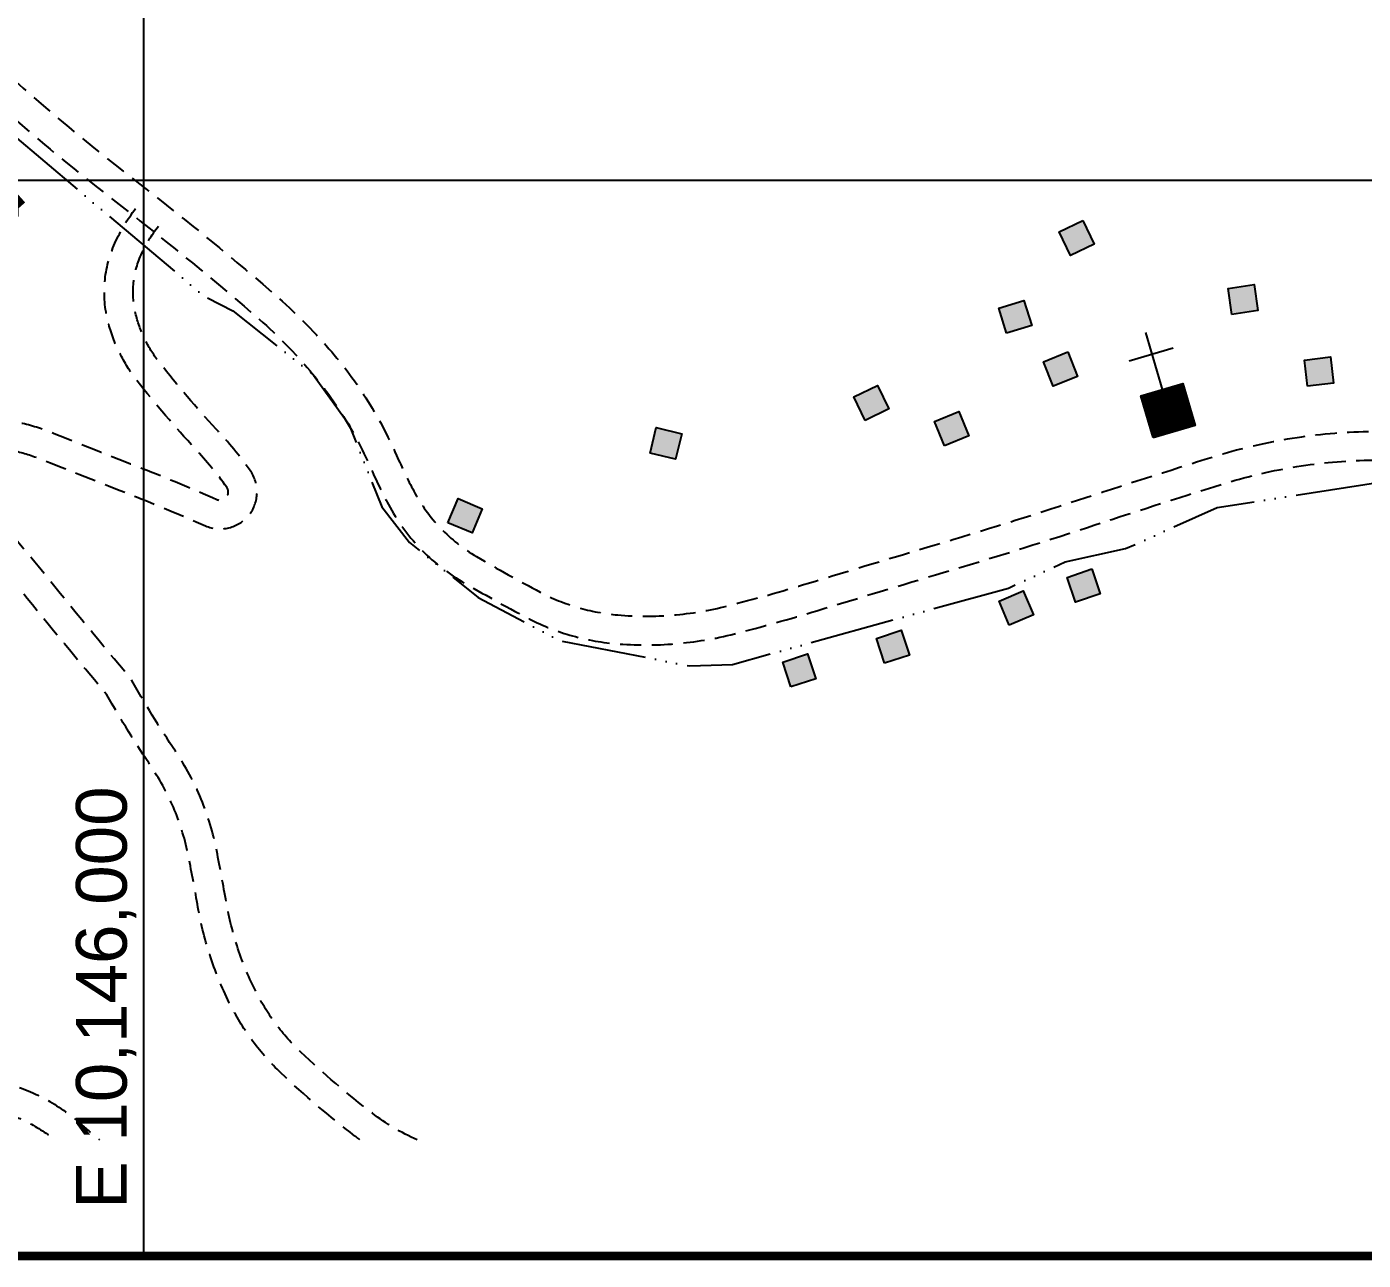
# Model space of a CAD drawing. Header units: inches. Extents: x 10131215 to 10153225, y 3476725 to 3491422.
# Drawn here: x 10145862 to 10147440, y 3476725 to 3478181 of the extents above; entities that cross this region are included whole.
import ezdxf
from ezdxf.enums import TextEntityAlignment as Align

# ---------------------------------------------------------------- set-up
doc = ezdxf.new("R2010")
doc.units = ezdxf.units.IN
doc.header["$LTSCALE"] = 100
doc.header["$MEASUREMENT"] = 0
for name, pattern in [('CENTER', [2, 1.25, -0.25, 0.25, -0.25]), ('DASHED2', [0.375, 0.25, -0.125]), ('STREAM', [1.5, 1, -0.125, 0, -0.125, 0, -0.125, 0, -0.125])]:
    doc.linetypes.add(name, pattern=pattern)
doc.layers.get('0').update_dxf_attribs({"color": 60, "linetype": 'CONTINUOUS'})
for name, color, linetype in [('BUILDINGS', 7, 'CONTINUOUS'), ('GRID COORDINATES-VA SOUTH NAD27', 252, 'CONTINUOUS'), ('PROPERTY LINES-MINERAL', 1, 'CENTER'), ('ROADS', 34, 'DASHED2'), ('TITLE BLOCK-LEGEND-BORDER', 7, 'CONTINUOUS'), ('WATER-SURFACE', 140, 'STREAM')]:
    doc.layers.add(name, color=color, linetype=linetype)
doc.styles.add('GRIDLINE LABEL', font='ARIAL.TTF', dxfattribs={"height": 60})

# ---------------------------------------------------------------- blocks, each defined once
blk = doc.blocks.new('*X73')
at = {"color": 0}
for p, q in [((47489.7, 45184.6), (47541.3, 45184.6)), ((47489.7, 45184.3), (47541.3, 45184.3)), ((47489.7, 45184.1), (47541.3, 45184.1)), ((47489.7, 45183.9), (47541.3, 45183.9)), ((47489.7, 45183.7), (47541.3, 45183.7)), ((47489.7, 45183.5), (47541.3, 45183.5)), ((47489.7, 45183.3), (47541.3, 45183.3)), ((47489.7, 45183.1), (47541.3, 45183.1)), ((47489.7, 45182.9), (47541.3, 45182.9)), ((47489.7, 45182.7), (47541.3, 45182.7)), ((47489.7, 45182.5), (47541.3, 45182.5)), ((47489.7, 45182.3), (47541.3, 45182.3)), ((47489.7, 45182.1), (47541.3, 45182.1)), ((47489.7, 45181.9), (47541.3, 45181.9)), ((47489.7, 45181.7), (47541.3, 45181.7)), ((47489.7, 45181.5), (47541.3, 45181.5)), ((47489.7, 45181.2), (47541.3, 45181.2)), ((47489.7, 45181), (47541.3, 45181)), ((47489.7, 45180.8), (47541.3, 45180.8)), ((47489.7, 45180.6), (47541.3, 45180.6)), ((47489.7, 45180.4), (47541.3, 45180.4)), ((47489.7, 45180.2), (47541.3, 45180.2)), ((47489.7, 45180), (47541.3, 45180)), ((47489.7, 45179.8), (47541.3, 45179.8)), ((47489.7, 45179.6), (47541.3, 45179.6)), ((47489.7, 45179.4), (47541.3, 45179.4)), ((47489.7, 45179.2), (47541.3, 45179.2)), ((47489.7, 45179), (47541.3, 45179)), ((47489.7, 45178.8), (47541.3, 45178.8)), ((47489.7, 45178.6), (47541.3, 45178.6)), ((47489.7, 45178.4), (47541.3, 45178.4)), ((47489.7, 45178.1), (47541.3, 45178.1)), ((47489.7, 45177.9), (47541.3, 45177.9)), ((47489.7, 45177.7), (47541.3, 45177.7)), ((47489.7, 45177.5), (47541.3, 45177.5)), ((47489.7, 45177.3), (47541.3, 45177.3)), ((47489.7, 45177.1), (47541.3, 45177.1)), ((47489.7, 45176.9), (47541.3, 45176.9)), ((47489.7, 45176.7), (47541.3, 45176.7)), ((47489.7, 45176.5), (47541.3, 45176.5)), ((47489.7, 45176.3), (47541.3, 45176.3)), ((47489.7, 45176.1), (47541.3, 45176.1)), ((47489.7, 45175.9), (47541.3, 45175.9)), ((47489.7, 45175.7), (47541.3, 45175.7)), ((47489.7, 45175.5), (47541.3, 45175.5)), ((47489.7, 45175.3), (47541.3, 45175.3)), ((47489.7, 45175.1), (47541.3, 45175.1)), ((47489.7, 45174.8), (47541.3, 45174.8)), ((47489.7, 45174.6), (47541.3, 45174.6)), ((47489.7, 45174.4), (47541.3, 45174.4)), ((47489.7, 45174.2), (47541.3, 45174.2)), ((47489.7, 45174), (47541.3, 45174)), ((47489.7, 45173.8), (47541.3, 45173.8)), ((47489.7, 45173.6), (47541.3, 45173.6)), ((47489.7, 45173.4), (47541.3, 45173.4)), ((47489.7, 45173.2), (47541.3, 45173.2)), ((47489.7, 45173), (47541.3, 45173)), ((47489.7, 45172.8), (47541.3, 45172.8)), ((47489.7, 45172.6), (47541.3, 45172.6)), ((47489.7, 45172.4), (47541.3, 45172.4)), ((47489.7, 45172.2), (47541.3, 45172.2)), ((47489.7, 45172), (47541.3, 45172)), ((47489.7, 45171.7), (47541.3, 45171.7)), ((47489.7, 45171.5), (47541.3, 45171.5)), ((47489.7, 45171.3), (47541.3, 45171.3)), ((47489.7, 45171.1), (47541.3, 45171.1)), ((47489.7, 45170.9), (47541.3, 45170.9)), ((47489.7, 45170.7), (47541.3, 45170.7)), ((47489.7, 45170.5), (47541.3, 45170.5)), ((47489.7, 45170.3), (47541.3, 45170.3)), ((47489.7, 45170.1), (47541.3, 45170.1)), ((47489.7, 45169.9), (47541.3, 45169.9)), ((47489.7, 45169.7), (47541.3, 45169.7)), ((47489.7, 45169.5), (47541.3, 45169.5)), ((47489.7, 45169.3), (47541.3, 45169.3)), ((47489.7, 45169.1), (47541.3, 45169.1)), ((47489.7, 45168.9), (47541.3, 45168.9)), ((47489.7, 45168.7), (47541.3, 45168.7)), ((47489.7, 45168.4), (47541.3, 45168.4)), ((47489.7, 45168.2), (47541.3, 45168.2)), ((47489.7, 45168), (47541.3, 45168)), ((47489.7, 45167.8), (47541.3, 45167.8)), ((47489.7, 45167.6), (47541.3, 45167.6)), ((47489.7, 45167.4), (47541.3, 45167.4)), ((47489.7, 45167.2), (47541.3, 45167.2)), ((47489.7, 45167), (47541.3, 45167)), ((47489.7, 45166.8), (47541.3, 45166.8)), ((47489.7, 45166.6), (47541.3, 45166.6)), ((47489.7, 45166.4), (47541.3, 45166.4)), ((47489.7, 45166.2), (47541.3, 45166.2)), ((47489.7, 45166), (47541.3, 45166)), ((47489.7, 45165.8), (47541.3, 45165.8)), ((47489.7, 45165.6), (47541.3, 45165.6)), ((47489.7, 45165.3), (47541.3, 45165.3)), ((47489.7, 45165.1), (47541.3, 45165.1)), ((47489.7, 45164.9), (47541.3, 45164.9)), ((47489.7, 45164.7), (47541.3, 45164.7)), ((47489.7, 45164.5), (47541.3, 45164.5)), ((47489.7, 45164.3), (47541.3, 45164.3)), ((47489.7, 45164.1), (47541.3, 45164.1)), ((47489.7, 45163.9), (47541.3, 45163.9)), ((47489.7, 45163.7), (47541.3, 45163.7)), ((47489.7, 45163.5), (47541.3, 45163.5)), ((47489.7, 45163.3), (47541.3, 45163.3)), ((47489.7, 45163.1), (47541.3, 45163.1)), ((47489.7, 45162.9), (47541.3, 45162.9)), ((47489.7, 45162.7), (47541.3, 45162.7)), ((47489.7, 45162.5), (47541.3, 45162.5)), ((47489.7, 45162.2), (47541.3, 45162.2)), ((47489.7, 45162), (47541.3, 45162)), ((47489.7, 45161.8), (47541.3, 45161.8)), ((47489.7, 45161.6), (47541.3, 45161.6)), ((47489.7, 45161.4), (47541.3, 45161.4)), ((47489.7, 45161.2), (47541.3, 45161.2)), ((47489.7, 45161), (47541.3, 45161)), ((47489.7, 45160.8), (47541.3, 45160.8)), ((47489.7, 45160.6), (47541.3, 45160.6)), ((47489.7, 45160.4), (47541.3, 45160.4)), ((47489.7, 45160.2), (47541.3, 45160.2)), ((47489.7, 45160), (47541.3, 45160)), ((47489.7, 45159.8), (47541.3, 45159.8)), ((47489.7, 45159.6), (47541.3, 45159.6)), ((47489.7, 45159.4), (47541.3, 45159.4)), ((47489.7, 45159.2), (47541.3, 45159.2)), ((47489.7, 45158.9), (47541.3, 45158.9)), ((47489.7, 45158.7), (47541.3, 45158.7)), ((47489.7, 45158.5), (47541.3, 45158.5)), ((47489.7, 45158.3), (47541.3, 45158.3)), ((47489.7, 45158.1), (47541.3, 45158.1)), ((47489.7, 45157.9), (47541.3, 45157.9)), ((47489.7, 45157.7), (47541.3, 45157.7)), ((47489.7, 45157.5), (47541.3, 45157.5)), ((47489.7, 45157.3), (47541.3, 45157.3)), ((47489.7, 45157.1), (47541.3, 45157.1)), ((47489.7, 45156.9), (47541.3, 45156.9)), ((47489.7, 45156.7), (47541.3, 45156.7)), ((47489.7, 45156.5), (47541.3, 45156.5)), ((47489.7, 45156.3), (47541.3, 45156.3)), ((47489.7, 45156.1), (47541.3, 45156.1)), ((47489.7, 45155.8), (47541.3, 45155.8)), ((47489.7, 45155.6), (47541.3, 45155.6)), ((47489.7, 45155.4), (47541.3, 45155.4)), ((47489.7, 45155.2), (47541.3, 45155.2)), ((47489.7, 45155), (47541.3, 45155)), ((47489.7, 45154.8), (47541.3, 45154.8)), ((47489.7, 45154.6), (47541.3, 45154.6)), ((47489.7, 45154.4), (47541.3, 45154.4)), ((47489.7, 45154.2), (47541.3, 45154.2)), ((47489.7, 45154), (47541.3, 45154)), ((47489.7, 45153.8), (47541.3, 45153.8)), ((47489.7, 45153.6), (47541.3, 45153.6)), ((47489.7, 45153.4), (47541.3, 45153.4)), ((47489.7, 45153.2), (47541.3, 45153.2)), ((47489.7, 45153), (47541.3, 45153)), ((47489.7, 45152.7), (47541.3, 45152.7)), ((47489.7, 45152.5), (47541.3, 45152.5)), ((47489.7, 45152.3), (47541.3, 45152.3)), ((47489.7, 45152.1), (47541.3, 45152.1)), ((47489.7, 45151.9), (47541.3, 45151.9)), ((47489.7, 45151.7), (47541.3, 45151.7)), ((47489.7, 45151.5), (47541.3, 45151.5)), ((47489.7, 45151.3), (47541.3, 45151.3)), ((47489.7, 45151.1), (47541.3, 45151.1)), ((47489.7, 45150.9), (47541.3, 45150.9)), ((47489.7, 45150.7), (47541.3, 45150.7)), ((47489.7, 45150.5), (47541.3, 45150.5)), ((47489.7, 45150.3), (47541.3, 45150.3)), ((47489.7, 45150.1), (47541.3, 45150.1)), ((47489.7, 45149.9), (47541.3, 45149.9)), ((47489.7, 45149.7), (47541.3, 45149.7)), ((47489.7, 45149.4), (47541.3, 45149.4)), ((47489.7, 45149.2), (47541.3, 45149.2)), ((47489.7, 45149), (47541.3, 45149)), ((47489.7, 45148.8), (47541.3, 45148.8)), ((47489.7, 45148.6), (47541.3, 45148.6)), ((47489.7, 45148.4), (47541.3, 45148.4)), ((47489.7, 45148.2), (47541.3, 45148.2)), ((47489.7, 45148), (47541.3, 45148)), ((47489.7, 45147.8), (47541.3, 45147.8)), ((47489.7, 45147.6), (47541.3, 45147.6)), ((47489.7, 45147.4), (47541.3, 45147.4)), ((47489.7, 45147.2), (47541.3, 45147.2)), ((47489.7, 45147), (47541.3, 45147)), ((47489.7, 45146.8), (47541.3, 45146.8)), ((47489.7, 45146.6), (47541.3, 45146.6)), ((47489.7, 45146.3), (47541.3, 45146.3)), ((47489.7, 45146.1), (47541.3, 45146.1)), ((47489.7, 45145.9), (47541.3, 45145.9)), ((47489.7, 45145.7), (47541.3, 45145.7)), ((47489.7, 45145.5), (47541.3, 45145.5)), ((47489.7, 45145.3), (47541.3, 45145.3)), ((47489.7, 45145.1), (47541.3, 45145.1)), ((47489.7, 45144.9), (47541.3, 45144.9)), ((47489.7, 45144.7), (47541.3, 45144.7)), ((47489.7, 45144.5), (47541.3, 45144.5)), ((47489.7, 45144.3), (47541.3, 45144.3)), ((47489.7, 45144.1), (47541.3, 45144.1)), ((47489.7, 45143.9), (47541.3, 45143.9)), ((47489.7, 45143.7), (47541.3, 45143.7)), ((47489.7, 45143.5), (47541.3, 45143.5)), ((47489.7, 45143.3), (47541.3, 45143.3)), ((47489.7, 45143), (47541.3, 45143)), ((47489.7, 45142.8), (47541.3, 45142.8)), ((47489.7, 45142.6), (47541.3, 45142.6)), ((47489.7, 45142.4), (47541.3, 45142.4)), ((47489.7, 45142.2), (47541.3, 45142.2)), ((47489.7, 45142), (47541.3, 45142)), ((47489.7, 45141.8), (47541.3, 45141.8)), ((47489.7, 45141.6), (47541.3, 45141.6)), ((47489.7, 45141.4), (47541.3, 45141.4)), ((47489.7, 45141.2), (47541.3, 45141.2)), ((47489.7, 45141), (47541.3, 45141)), ((47489.7, 45140.8), (47541.3, 45140.8)), ((47489.7, 45140.6), (47541.3, 45140.6)), ((47489.7, 45140.4), (47541.3, 45140.4)), ((47489.7, 45140.2), (47541.3, 45140.2)), ((47489.7, 45139.9), (47541.3, 45139.9)), ((47489.7, 45139.7), (47541.3, 45139.7)), ((47489.7, 45139.5), (47541.3, 45139.5)), ((47489.7, 45139.3), (47541.3, 45139.3)), ((47489.7, 45139.1), (47541.3, 45139.1)), ((47489.7, 45138.9), (47541.3, 45138.9)), ((47489.7, 45138.7), (47541.3, 45138.7)), ((47489.7, 45138.5), (47541.3, 45138.5)), ((47489.7, 45138.3), (47541.3, 45138.3)), ((47489.7, 45138.1), (47541.3, 45138.1)), ((47489.7, 45137.9), (47541.3, 45137.9)), ((47489.7, 45137.7), (47541.3, 45137.7)), ((47489.7, 45137.5), (47541.3, 45137.5)), ((47489.7, 45137.3), (47541.3, 45137.3)), ((47489.7, 45137.1), (47541.3, 45137.1)), ((47489.7, 45136.8), (47541.3, 45136.8)), ((47489.7, 45136.6), (47541.3, 45136.6)), ((47489.7, 45136.4), (47541.3, 45136.4)), ((47489.7, 45136.2), (47541.3, 45136.2)), ((47489.7, 45136), (47541.3, 45136)), ((47489.7, 45135.8), (47541.3, 45135.8)), ((47489.7, 45135.6), (47541.3, 45135.6)), ((47489.7, 45135.4), (47541.3, 45135.4)), ((47489.7, 45135.2), (47541.3, 45135.2)), ((47489.7, 45135), (47541.3, 45135)), ((47489.7, 45134.8), (47541.3, 45134.8)), ((47489.7, 45134.6), (47541.3, 45134.6)), ((47489.7, 45134.4), (47541.3, 45134.4)), ((47489.7, 45134.2), (47541.3, 45134.2)), ((47489.7, 45134), (47541.3, 45134)), ((47489.7, 45133.8), (47541.3, 45133.8)), ((47489.7, 45133.5), (47541.3, 45133.5))]:
    blk.add_line(p, q, dxfattribs=at)

msp = doc.modelspace()

# ---------------------------------------------------------------- linework, layer by layer
at = {"layer": 'BUILDINGS'}
for p, q in [((10147210.3, 3477729), (10147183.6, 3477820.5)), ((10147163.7, 3477787), (10147215.6, 3477802.1))]:
    msp.add_line(p, q, dxfattribs=at)
for points in [[(10147109.1, 3477952.5), (10147122.3, 3477924.6), (10147094.4, 3477911.3), (10147081.1, 3477939.3)], [(10147285.2, 3477841.8), (10147280.7, 3477872.4), (10147311.3, 3477876.9), (10147315.8, 3477846.3)], [(10147019.1, 3477819.5), (10147009.9, 3477849), (10147039.4, 3477858.2), (10147048.7, 3477828.7)], [(10147091.3, 3477797.4), (10147102.8, 3477768.6), (10147074, 3477757.2), (10147062.6, 3477785.9)], [(10147374.4, 3477757.1), (10147370.7, 3477787.8), (10147401.5, 3477791.5), (10147405.1, 3477760.7)], [(10146852.1, 3477716.5), (10146838.5, 3477744.4), (10146866.4, 3477757.9), (10146879.9, 3477730.1)], [(10147192.2, 3477696.3), (10147177.7, 3477745.8), (10147227.3, 3477760.3), (10147241.7, 3477710.7)], [(10146945.8, 3477686.7), (10146934, 3477715.3), (10146962.6, 3477727.1), (10146974.4, 3477698.5)], [(10146598, 3477678.1), (10146605.3, 3477708.2), (10146635.4, 3477700.9), (10146628.1, 3477670.8)], [(10146359.2, 3477595.8), (10146371.2, 3477624.3), (10146399.7, 3477612.3), (10146387.7, 3477583.8)], [(10147119.7, 3477541.2), (10147129.6, 3477511.9), (10147100.3, 3477501.9), (10147090.4, 3477531.2)], [(10147022.2, 3477474.8), (10147010.1, 3477503.3), (10147038.6, 3477515.4), (10147050.7, 3477486.9)], [(10146874.8, 3477429.9), (10146865.3, 3477459.3), (10146894.7, 3477468.9), (10146904.3, 3477439.4)], [(10146764.3, 3477401.9), (10146754.6, 3477431.3), (10146784, 3477441), (10146793.7, 3477411.6)]]:
    msp.add_lwpolyline(points, close=True, dxfattribs=at)
for points in [[(10147122.3, 3477924.6), (10147094.4, 3477911.3), (10147109.1, 3477952.5), (10147081.1, 3477939.3)], [(10147280.7, 3477872.4), (10147311.3, 3477876.9), (10147285.2, 3477841.8), (10147315.8, 3477846.3)], [(10147009.9, 3477849), (10147039.4, 3477858.2), (10147019.1, 3477819.5), (10147048.7, 3477828.7)], [(10147102.8, 3477768.6), (10147074, 3477757.2), (10147091.3, 3477797.4), (10147062.6, 3477785.9)], [(10147370.7, 3477787.8), (10147401.5, 3477791.5), (10147374.4, 3477757.1), (10147405.1, 3477760.7)], [(10146838.5, 3477744.4), (10146866.4, 3477757.9), (10146852.1, 3477716.5), (10146879.9, 3477730.1)], [(10146934, 3477715.3), (10146962.6, 3477727.1), (10146945.8, 3477686.7), (10146974.4, 3477698.5)], [(10146605.3, 3477708.2), (10146635.4, 3477700.9), (10146598, 3477678.1), (10146628.1, 3477670.8)], [(10146371.2, 3477624.3), (10146399.7, 3477612.3), (10146359.2, 3477595.8), (10146387.7, 3477583.8)], [(10147129.6, 3477511.9), (10147100.3, 3477501.9), (10147119.7, 3477541.2), (10147090.4, 3477531.2)], [(10147010.1, 3477503.3), (10147038.6, 3477515.4), (10147022.2, 3477474.8), (10147050.7, 3477486.9)], [(10146865.3, 3477459.3), (10146894.7, 3477468.9), (10146874.8, 3477429.9), (10146904.3, 3477439.4)], [(10146754.6, 3477431.3), (10146784, 3477441), (10146764.3, 3477401.9), (10146793.7, 3477411.6)]]:
    msp.add_solid(points, dxfattribs=at)
at = {"layer": 'GRID COORDINATES-VA SOUTH NAD27'}
for p, q in [((10146000, 3476730), (10146000, 3490730)), ((10150000, 3478000), (10131220, 3478000))]:
    msp.add_line(p, q, dxfattribs=at)
at = {"layer": 'PROPERTY LINES-MINERAL', "const_width": 20}
for points in [[(10145852.5, 3477967.3), (10145477.2, 3478389.8), (10145524.1, 3478706.3), (10145289.6, 3479034.6), (10145840.8, 3479480), (10148022.2, 3482000.3), (10147875.8, 3483547), (10148796.5, 3485897.3), (10149467.1, 3485637.7), (10150064.7, 3487307.4), (10148434.5, 3489312), (10147050.6, 3488960.3), (10144259.3, 3488972), (10142693.6, 3487741), (10142154.1, 3487776.2), (10140301, 3489311.8), (10137154.3, 3489311.8)], [(10145852.5, 3477967.3), (10138597.7, 3477967.3)]]:
    msp.add_lwpolyline(points, dxfattribs=at)
at = {"layer": 'ROADS', "flags": 128}
for points in [[(10145024.4, 3479372.9, -0.009114), (10145197.1, 3479234.2, 0.005758), (10145358.6, 3479102.6, -0.03193), (10145478, 3478994.6, -0.068649), (10145580.8, 3478854.8, -0.17441), (10145609.5, 3478668.3, -0.006132), (10145586.8, 3478559.1, 0.030599), (10145574.7, 3478482.4, 0.122557), (10145589.2, 3478385.5, 0.082961), (10145622.3, 3478332.6, 0.026035), (10145712.8, 3478240.2, 0.003068), (10145840.2, 3478124.4, 0.018286), (10145984.9, 3478003.8, -0.012722), (10146150.8, 3477868.6, -0.033939), (10146215.6, 3477804.9, -0.078539), (10146298.7, 3477675, 0.018706), (10146319, 3477633.1, 0.13886), (10146393, 3477555.8, 0.011527), (10146468.1, 3477513.9, 0.100299), (10146559.9, 3477486.9, 0.083875), (10146689.1, 3477497.5, 0.01176), (10146785.2, 3477524.5, -0.001774), (10146934.6, 3477569.6, 0.007086), (10147102.6, 3477622.3, -0.003765), (10147263.6, 3477673.9, -0.06865), (10147440.3, 3477703.4, -0.022189), (10147608.6, 3477700.7, -0.091041), (10147754, 3477664.8, -0.035817), (10147867.9, 3477603.3, -0.045864), (10147934.4, 3477551.8, -0.045864)], [(10145000, 3479348.8, -0.009305), (10145175.4, 3479208.1, 0.005758), (10145337.5, 3479076, -0.03193), (10145453.6, 3478970.9, -0.068649), (10145551, 3478838.5, -0.17441), (10145576.1, 3478674.9, -0.006132), (10145553.6, 3478566.4, 0.030599), (10145540.9, 3478485.7, 0.122557), (10145557.9, 3478372.5, 0.082961), (10145596.8, 3478310.1, 0.026035), (10145689.8, 3478215.2, 0.003068), (10145817.5, 3478099.1, 0.018286), (10145964.1, 3477976.9, -0.012722), (10146128.7, 3477842.8, -0.033939), (10146190.2, 3477782.3, -0.078539), (10146267.6, 3477661.3, 0.018706), (10146289, 3477617.2, 0.13886), (10146375.8, 3477526.5, 0.011527), (10146452.3, 3477483.8, 0.100299), (10146557.1, 3477453, 0.083875), (10146697.5, 3477464.6, 0.01176), (10146795.1, 3477491.9, -0.001774), (10146944.3, 3477537, 0.007086), (10147113.3, 3477589.9, -0.003765), (10147273.7, 3477641.4, -0.06865), (10147441.3, 3477669.5, -0.022189), (10147606.6, 3477666.8, -0.091041), (10147740.1, 3477633.8, -0.035817), (10147849.7, 3477574.6, -0.045864), (10147911.2, 3477526.9, 2.136755)], [(10145142.6, 3478039.1), (10145209.8, 3477946.6, -0.043171), (10145309.5, 3477780.8, 0.033061), (10145442.7, 3477549, 0.03881), (10145589.1, 3477362.2, -0.014248), (10145618.2, 3477328.7, -0.200854), (10145638.3, 3477261.3, -0.124569), (10145587, 3477122.7, -0.099855), (10145509.8, 3477047.9, 0.234874), (10145446.5, 3476942.1, 0.018499), (10145445.3, 3476913.6, 0.437898), (10145458.2, 3476901.7, 0.006224), (10145546, 3476909.5, 0.023719), (10145735.4, 3476937.8, -0.23451), (10145925.4, 3476886.2, 0.012857), (10145947.8, 3476867.3, 0.012857)], [(10145120.8, 3478011.3), (10145182.3, 3477926.6, -0.043171), (10145279, 3477765.8, 0.033061), (10145414.4, 3477530.1, 0.03881), (10145564.1, 3477339.2, -0.014248), (10145591.9, 3477307.2, -0.200854), (10145604.5, 3477264.9, -0.124569), (10145559, 3477142, -0.099855), (10145491.4, 3477076.5, 0.234874), (10145412.6, 3476944.8, 0.018499), (10145411.4, 3476913.8, 0.437898), (10145460.8, 3476867.8, 0.006224), (10145549.4, 3476875.6, 0.023719), (10145742, 3476904.4, -0.220221), (10145895, 3476867.3, -0.220221)], [(10146255.2, 3476867.3, -0.006181), (10146249.3, 3476871.7, -0.026317), (10146162.1, 3476946.1, -0.085601), (10146102.8, 3477025.6, -0.074568), (10146064.1, 3477141.8, 0.005334), (10146052.9, 3477201.9, 0.099695), (10146009.4, 3477306.9, -0.019012), (10145956.4, 3477392.7, -0.005163), (10145856.1, 3477514.1, 0.011482), (10145796.9, 3477584, -0.156699), (10145761.6, 3477664, -0.443106), (10145810.1, 3477718.4, -0.096038), (10145887.4, 3477703.9, -0.000062), (10145998.4, 3477660, -0.00888), (10146086.5, 3477623.3, 0.763116), (10146098.1, 3477637.7, 0.031455), (10146060.9, 3477683, -0.02172), (10145992, 3477763.6, -0.103175), (10145958, 3477832.7, -0.171192), (10145966, 3477926, -0.057735), (10145990.4, 3477966.7)], [(10146322.8, 3476867.3, -0.05923), (10146270, 3476898.6, -0.026317), (10146185.5, 3476970.8, -0.085601), (10146133.1, 3477041, -0.074568), (10146097.5, 3477147.7, 0.005334), (10146086.2, 3477208.4, 0.099695), (10146037.6, 3477325.9, -0.019621), (10145984.4, 3477412.2, -0.005268), (10145882.5, 3477535.5, 0.011482), (10145822.3, 3477606.6, -0.156699), (10145795.4, 3477667.5, -0.443106), (10145810.4, 3477684.4, -0.096038), (10145874.9, 3477672.3, -0.000062), (10145986, 3477628.4, -0.00888), (10146072.9, 3477592.2, 0.763116), (10146125.6, 3477657.6, 0.031455), (10146085.7, 3477706.2, -0.02172), (10146018.8, 3477784.6, -0.103175), (10145990.8, 3477841.2, -0.171192), (10145996.9, 3477911.9, -0.057735), (10146017.3, 3477945.9)]]:
    msp.add_lwpolyline(points, format="xyb", dxfattribs=at)
at = {"layer": 'TITLE BLOCK-LEGEND-BORDER', "const_width": 10}
msp.add_lwpolyline([(10131220, 3476730), (10131220, 3490730), (10153220, 3490730), (10153220, 3476730)], close=True, dxfattribs=at)
at = {"layer": 'WATER-SURFACE', "flags": 128}
msp.add_lwpolyline([(10137411.8, 3483426.8), (10137474.5, 3482981.9), (10137579.1, 3482649.7), (10137590.8, 3482433.4), (10137587.5, 3482378.5), (10137600, 3482337.7), (10137604.6, 3482332.4), (10137617.5, 3482296.5), (10137617.1, 3482291.5), (10137639.3, 3482245), (10137644, 3482239.7), (10137722.6, 3482134.6), (10137983.1, 3481973.1), (10138087.3, 3481876.4), (10138160.3, 3481841.8), (10138249.1, 3481821.3), (10138395.3, 3481837.3), (10138493.8, 3481891.3), (10138555.2, 3481912.5), (10138623.1, 3481958.4), (10138695.4, 3481994), (10138870.3, 3482068.4), (10138926.1, 3482080), (10138976, 3482076.9), (10139063.9, 3482041.3), (10139219.2, 3481961.5), (10139356.8, 3481917.9), (10139376.1, 3481906.7), (10139418.2, 3481859), (10139427, 3481838.4), (10139459.7, 3481801.3), (10139541.7, 3481751.1), (10139620.3, 3481726.2), (10139710.1, 3481720.6), (10139779, 3481701.3), (10139838.9, 3481697.6), (10139957.4, 3481670.2), (10140057.2, 3481664), (10140147.9, 3481673.4), (10140255.7, 3481716.8), (10140382.3, 3481739), (10140507, 3481731.3), (10140665.4, 3481701.4), (10140904.5, 3481681.5), (10141032, 3481718.7), (10141117.7, 3481728.4), (10141417, 3481790), (10141568.2, 3481805.7), (10141702.9, 3481797.4), (10141845.7, 3481758.4), (10141927.1, 3481698.3), (10142014.4, 3481652.7), (10142039.5, 3481635), (10142100.5, 3481587.3), (10142173.8, 3481557.7), (10142342.5, 3481452), (10142440.1, 3481410.8), (10142516.5, 3481351), (10142634.8, 3481238.4), (10142726.2, 3481177.6), (10142805.4, 3481082.5), (10142886.5, 3481017.3), (10142974.1, 3480976.8), (10143067.4, 3480946), (10143130.4, 3480912), (10143244.5, 3480814.7), (10143315, 3480740.2), (10143444.5, 3480647), (10143507.8, 3480618), (10143607.3, 3480600.6), (10143931.2, 3480501.5), (10143941.2, 3480500.9), (10144061.6, 3480423.3), (10144127.7, 3480359), (10144225.3, 3480317.9), (10144309.8, 3480227.4), (10144429.3, 3480134.8), (10144512.6, 3480024.4), (10144565.9, 3479996.1), (10144630.2, 3479982.1), (10144707.5, 3479937.2), (10144750.2, 3479899.5), (10144815.7, 3479825.2), (10144866, 3479747), (10144891.3, 3479670.2), (10144907.9, 3479453.7), (10145022.7, 3479286.2), (10145032.4, 3479280.6), (10145115.1, 3479240.4), (10145152.8, 3479203), (10145200.8, 3479170), (10145280.7, 3479084.8), (10145298.5, 3479048.7), (10145331.2, 3479011.5), (10145407, 3478941.7), (10145450.4, 3478914), (10145478.4, 3478882.1), (10145541.2, 3478763), (10145557.7, 3478706.9), (10145525.5, 3478428.2), (10145537.3, 3478377.4), (10145559.8, 3478335.9), (10145690.8, 3478187.5), (10145742.6, 3478134.2), (10145757.2, 3478128.2), (10146071.3, 3477863.2), (10146105.3, 3477846.1), (10146200.7, 3477770), (10146242.2, 3477712.3), (10146281.2, 3477614.7), (10146313.7, 3477572.6), (10146394.8, 3477507.4), (10146491.8, 3477456.3), (10146645.1, 3477426.7), (10146695.3, 3477428.6), (10147021.4, 3477518.7), (10147088.4, 3477549.6), (10147159.4, 3477565.2), (10147267.6, 3477613.6), (10147474.9, 3477645.9), (10147614.2, 3477632.2), (10147639.5, 3477635.7), (10147676.3, 3477663.4), (10147683.1, 3477693.1), (10147699.3, 3477712.1), (10147764.1, 3477708.1), (10147808.7, 3477700.3), (10147940.6, 3477647), (10147988.3, 3477609), (10148063.2, 3477524.2), (10148091.9, 3477502.4), (10148363.5, 3477360.2), (10148429.9, 3477301), (10148458.3, 3477274.2), (10148484.5, 3477212.4), (10148490.5, 3477146.9), (10148539.4, 3477048.7), (10148567.9, 3476941.7), (10148570.4, 3476901.4), (10148578, 3476867.3)], dxfattribs=at)

# ---------------------------------------------------------------- block references
at = {"layer": 'BUILDINGS', "xscale": 1.000028516851045, "yscale": 1.000028516851045, "zscale": 1.000028516851045, "rotation": 16.25055235296616}
msp.add_blockref('*X73', (10114229, 3421075.1), dxfattribs=at)

# ---------------------------------------------------------------- texts
at = {"layer": 'GRID COORDINATES-VA SOUTH NAD27', "style": 'GRIDLINE LABEL'}
msp.add_text('E 10,146,000', height=60, rotation=90, dxfattribs=at).set_placement((10145980, 3477284.5), align=Align.RIGHT)

doc.saveas('drawing.dxf')
